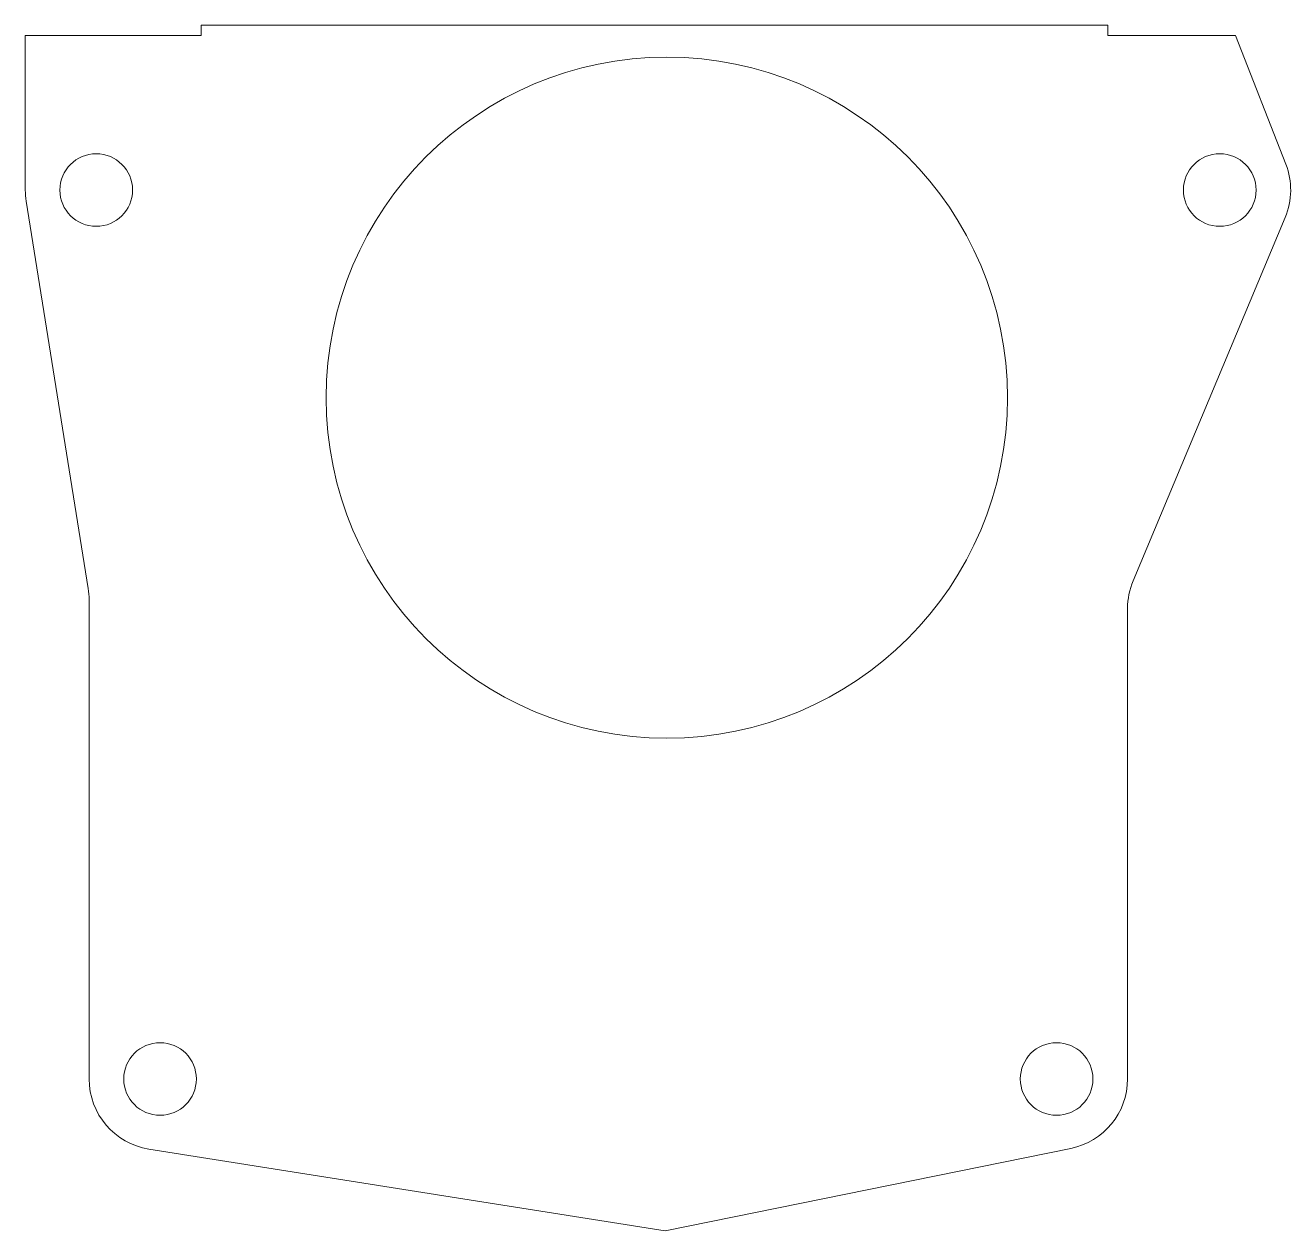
# Model space of a CAD drawing. Header units: inches. Extents: x -4.52 to 4.4, y -5.88 to 2.63.
import ezdxf

# ---------------------------------------------------------------- set-up
doc = ezdxf.new("R2010")
doc.units = ezdxf.units.IN
doc.header["$MEASUREMENT"] = 0

msp = doc.modelspace()

# ---------------------------------------------------------------- linework, layer by layer
at = {"color": 7, "linetype": 'Continuous', "lineweight": 15}
for p, q in [((-3.2824, 2.6266), (-3.2824, 2.5546)), ((3.1076, 2.6266), (-3.2824, 2.6266)), ((3.1076, 2.5546), (3.1076, 2.6266)), ((-4.5224, 2.5546), (-4.5224, 1.4646)), ((-3.2824, 2.5546), (-4.5224, 2.5546)), ((4.0091, 2.5546), (3.1076, 2.5546)), ((4.3634, 1.6463), (4.0091, 2.5546)), ((-4.5161, 1.3855), (-4.0787, -1.3462)), ((3.2864, -1.2929), (4.3589, 1.2716)), ((-4.0724, -1.4252), (-4.0724, -4.8054)), ((3.2476, -4.8054), (3.2476, -1.4858)), ((-3.6506, -5.2993), (-0.0124, -5.8754)), ((-0.0124, -5.8754), (2.847, -5.2955))]:
    msp.add_line(p, q, dxfattribs=at)
for centre, radius in [((0, 0), 2.4016), ((-4.0224, 1.4646), 0.256), ((3.8976, 1.4646), 0.256), ((-3.5724, -4.8054), 0.256), ((2.7476, -4.8054), 0.256)]:
    msp.add_circle(centre, radius, dxfattribs=at)
for centre, start, end in [((3.8976, 1.4646), 337.30348, 21.3106), ((-4.0224, 1.4646), 179.99998, 189.09754), ((3.7477, -1.4858), 157.30393, 179.99971), ((-4.5724, -1.4252), 0.00001, 9.09751), ((-3.5724, -4.8054), 180.00071, 261.00026), ((2.7476, -4.8054), 281.46675, 359.99919)]:
    msp.add_arc(centre, 0.5, start, end, dxfattribs=at)

doc.saveas('drawing.dxf')
